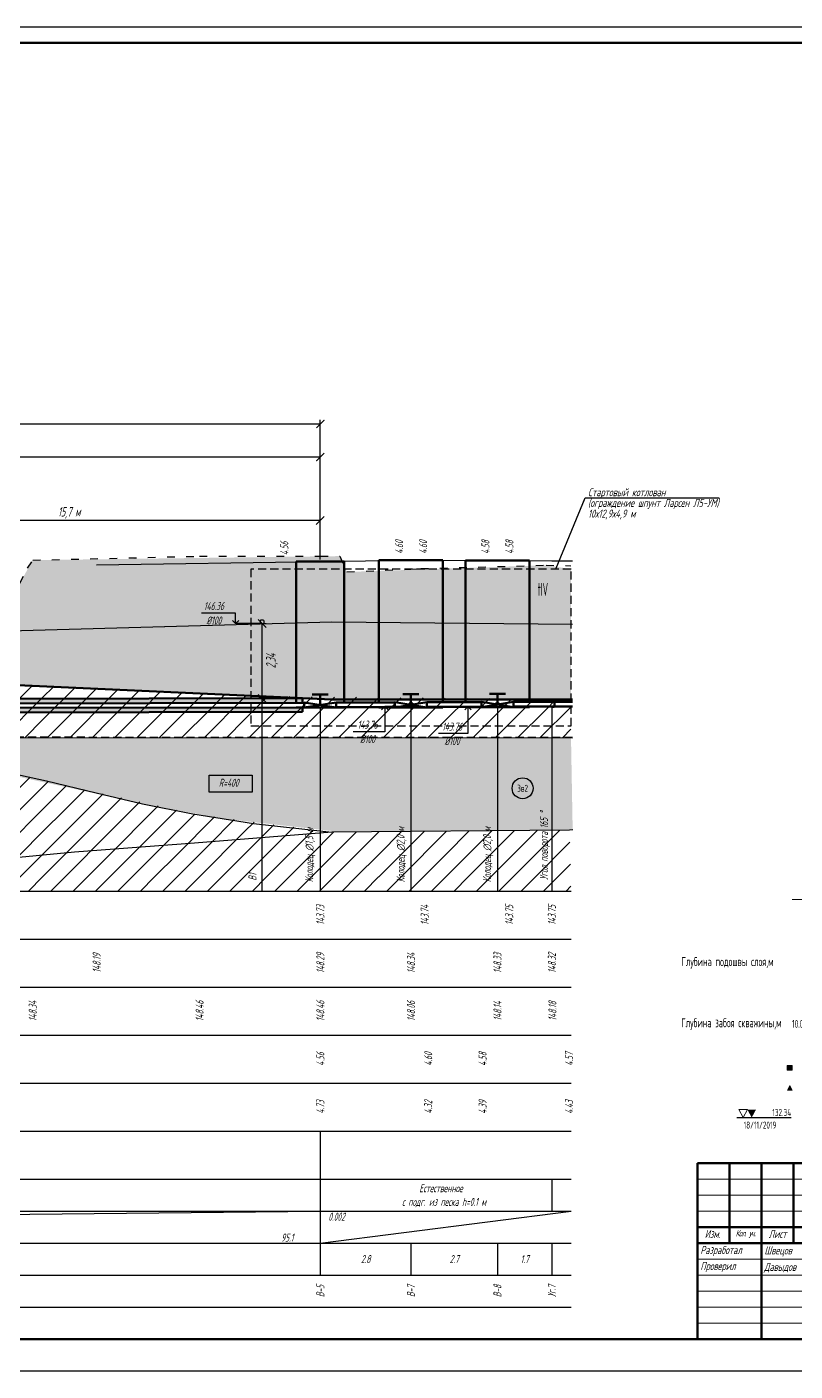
# Model space of a CAD drawing. Header units: metres. Extents: x -30 to 2050, y -904 to 400.
# Drawn here: x 1056.4 to 1296.5, y -467.1 to -47.1 of the extents above; entities that cross this region are included whole.
import ezdxf
from ezdxf import colors
from ezdxf.entities.mleader import LeaderData, LeaderLine
from ezdxf.enums import TextEntityAlignment as Align
from ezdxf.math import Vec2, Vec3

# ---------------------------------------------------------------- set-up
doc = ezdxf.new("R2010")
doc.units = ezdxf.units.M
doc.header["$LTSCALE"] = 0.2
doc.linetypes.add('ACAD_ISO03W100', pattern=[30, 12, -18])
doc.linetypes.add('штриховая', pattern=[19.05, 12.7, -6.35])
for name, color, linetype in [('Level 1', 7, 'Continuous'), ('МГТ_ИГ_Геология', 252, 'Continuous'), ('Примыкания', 7, 'Continuous'), ('Проектная земля', 7, 'Continuous'), ('Таблица', 7, 'Continuous'), ('Трубы', 7, 'Continuous'), ('Узлы', 7, 'Continuous'), ('Футляры', 7, 'Continuous'), ('Чёрная земля', 7, 'ACAD_ISO03W100')]:
    doc.layers.add(name, color=color, linetype=linetype)
doc.layers.add('МГТ_НВК_В1_выноски', color=7, linetype='Continuous', lineweight=30)
doc.styles.get("Standard").update_dxf_attribs({"font": 'SPDS.shx', "width": 0.7, "oblique": 15, "height": 3})
doc.styles.add('Стиль Simplex', font='simplex.shx')
doc.styles.add('ШТАМП_СПДС', font='spds.shx', dxfattribs={"width": 0.8, "oblique": 15, "height": 2.5})
doc.dimstyles.new('ISO-25', dxfattribs={"dimtxt": 2.5, "dimasz": 2.5, "dimexe": 1.25, "dimexo": 0.625, "dimtad": 1, "dimtxsty": 'Standard', "dimcen": 2.5, "dimadec": 0, "dimazin": 0, "dimtfac": 1, "dimtmove": 0, "dimatfit": 3, "dimfxl": 1, "dimarcsym": 0})

# ---------------------------------------------------------------- blocks, each defined once
blk = doc.blocks.new('_OBLIQUE')
at = {"color": 0, "linetype": 'ByBlock', "lineweight": -2}
blk.add_line((0.5, 0.5), (-0.5, -0.5), dxfattribs=at)
blk = doc.blocks.new('*D107')
at = {"layer": 'Defpoints', "color": 0, "transparency": 16777216}
for p in [(1129.89, -233.55), (1129.9, -233.55), (1129.89, -256.91)]:
    blk.add_point(p, dxfattribs=at)
at = {"layer": 'Примыкания', "color": 0, "lineweight": -2, "transparency": 16777216}
for p, q in [((1129.9, -256.91), (1129.9, -233.55)), ((1130.51, -233.55), (1131.15, -233.55)), ((1130.51, -256.91), (1131.15, -256.91))]:
    blk.add_line(p, q, dxfattribs=at)
at = {"layer": 'Примыкания', "color": 0, "lineweight": -2, "transparency": 16777216, "xscale": 2.5, "yscale": 2.5, "zscale": 2.5}
for p, rotation in [((1129.9, -233.55), 90), ((1129.9, -256.91), 270)]:
    blk.add_blockref('_OBLIQUE', p, dxfattribs=dict(at, rotation=rotation))
at = {"layer": 'Примыкания', "color": 0, "transparency": 16777216, "insert": (1133.02, -245.23), "char_height": 3, "width": 6.0625, "attachment_point": 5, "rotation": 90}
blk.add_mtext('2,34', dxfattribs=at)
blk = doc.blocks.new('_ArchTick')
at = {"color": 0, "linetype": 'ByBlock', "const_width": 0.15}
blk.add_lwpolyline([(-0.5, -0.5), (0.5, 0.5)], dxfattribs=at)
blk = doc.blocks.new('*D95')
at = {"layer": 'Defpoints', "color": 0, "transparency": 16777216}
for p in [(1148.12, -171.18), (1148.12, -214.18), (196.94, -218.92)]:
    blk.add_point(p, dxfattribs=at)
at = {"layer": 'Футляры', "color": 0, "lineweight": -2, "transparency": 16777216}
for p, q in [((196.94, -218.3), (196.94, -169.93)), ((196.94, -171.18), (1148.12, -171.18)), ((1148.12, -213.55), (1148.12, -169.93))]:
    blk.add_line(p, q, dxfattribs=at)
at = {"layer": 'Футляры', "color": 0, "lineweight": -2, "transparency": 16777216, "xscale": 2.5, "yscale": 2.5, "zscale": 2.5, "rotation": 180}
blk.add_blockref('_ArchTick', (196.94, -171.18), dxfattribs=at)
at = {"layer": 'Футляры', "color": 0, "lineweight": -2, "transparency": 16777216, "xscale": 2.5, "yscale": 2.5, "zscale": 2.5}
blk.add_blockref('_ArchTick', (1148.12, -171.18), dxfattribs=at)
at = {"layer": 'Футляры', "color": 0, "lineweight": 25, "transparency": 16777216, "insert": (595.93, -166.56), "char_height": 3, "attachment_point": 5}
blk.add_mtext('Методом ГШБ\\PL=94 м ', dxfattribs=at)
blk = doc.blocks.new('*D98')
at = {"layer": 'Defpoints', "color": 0, "transparency": 16777216}
for p in [(991.12, -201.36), (991.12, -212.03), (1148.12, -214.18)]:
    blk.add_point(p, dxfattribs=at)
at = {"layer": 'Примыкания', "color": 0, "lineweight": -2, "transparency": 16777216}
for p, q in [((991.12, -211.4), (991.12, -200.11)), ((1148.12, -201.36), (991.12, -201.36)), ((1148.12, -213.55), (1148.12, -200.11))]:
    blk.add_line(p, q, dxfattribs=at)
at = {"layer": 'Примыкания', "color": 0, "lineweight": -2, "transparency": 16777216, "xscale": 2.5, "yscale": 2.5, "zscale": 2.5, "rotation": 180}
blk.add_blockref('_OBLIQUE', (991.12, -201.36), dxfattribs=at)
at = {"layer": 'Примыкания', "color": 0, "lineweight": -2, "transparency": 16777216, "xscale": 2.5, "yscale": 2.5, "zscale": 2.5}
blk.add_blockref('_OBLIQUE', (1148.12, -201.36), dxfattribs=at)
at = {"layer": 'Примыкания', "color": 0, "transparency": 16777216, "insert": (1069.62, -198.95), "char_height": 3, "attachment_point": 5}
blk.add_mtext('15,7 м', dxfattribs=at)
blk = doc.blocks.new('круг3_-30_2')
at = {"true_color": 0xffffff}
blk.add_hatch(color=7, dxfattribs=at).paths.add_polyline_path([(-0.327, 0, 1), (0.327, 0, 1)])
at = {"color": 7, "lineweight": 25}
blk.add_circle((0, 0), 0.327, dxfattribs=at)
at = {"color": 7, "lineweight": 25, "style": 'Стиль Simplex', "width": 0.590909}
blk.add_text('3в2', height=0.22, dxfattribs=at).set_placement((0, 0), align=Align.MIDDLE_CENTER)
blk = doc.blocks.new('23434')
at = {"layer": 'МГТ_ИГ_Геология'}
blk.add_lwpolyline([(116.63, 442.59), (130.08, 442.59), (130.08, 437.29), (116.63, 437.29)], close=True, dxfattribs=at)
at = {"layer": 'МГТ_ИГ_Геология', "insert": (119.62, 441.49), "char_height": 2.5, "attachment_point": 1}
blk.add_mtext_dynamic_manual_height_columns('R=400', width=10.097, gutter_width=15, heights=[0], dxfattribs=at)
blk = doc.blocks.new('PR_KV')
at = {"layer": 'Level 1', "linetype": 'Continuous', "lineweight": 20}
blk.add_hatch(color=256, dxfattribs=at).paths.add_polyline_path([(-0.077, 0.075), (0.077, 0.075), (0.077, -0.075), (-0.077, -0.075)])
at = {"layer": 'Level 1', "color": 7, "linetype": 'Continuous', "lineweight": 20, "flags": 128}
blk.add_lwpolyline([(-0.077, 0.075), (0.077, 0.075), (0.077, -0.075), (-0.077, -0.075)], close=True, dxfattribs=at)
blk = doc.blocks.new('PR_TR')
at = {"layer": 'Level 1', "linetype": 'Continuous', "lineweight": 20}
blk.add_hatch(color=256, dxfattribs=at).paths.add_polyline_path([(0.072, -0.049), (-0.071, -0.049), (-0.001, 0.094)])
at = {"layer": 'Level 1', "color": 7, "linetype": 'Continuous', "lineweight": 20, "flags": 128}
blk.add_lwpolyline([(0.072, -0.049), (-0.071, -0.049), (-0.001, 0.094)], close=True, dxfattribs=at)
blk = doc.blocks.new('*D134')
at = {"layer": 'Defpoints', "color": 0, "transparency": 16777216}
for p in [(562.4, -181.53), (1148.12, -214.18), (562.4, -221.66)]:
    blk.add_point(p, dxfattribs=at)
at = {"layer": 'Футляры', "color": 0, "lineweight": -2, "transparency": 16777216}
for p, q in [((562.4, -221.04), (562.4, -180.28)), ((1148.12, -213.55), (1148.12, -180.28)), ((1148.12, -181.53), (562.4, -181.53))]:
    blk.add_line(p, q, dxfattribs=at)
at = {"layer": 'Футляры', "color": 0, "lineweight": -2, "transparency": 16777216, "xscale": 2.5, "yscale": 2.5, "zscale": 2.5, "rotation": 180}
blk.add_blockref('_ArchTick', (562.4, -181.53), dxfattribs=at)
at = {"layer": 'Футляры', "color": 0, "lineweight": -2, "transparency": 16777216, "xscale": 2.5, "yscale": 2.5, "zscale": 2.5}
blk.add_blockref('_ArchTick', (1148.12, -181.53), dxfattribs=at)
at = {"layer": 'Футляры', "color": 0, "lineweight": 25, "transparency": 16777216, "insert": (855.26, -179.12), "char_height": 3, "attachment_point": 5}
blk.add_mtext('58,8 м', dxfattribs=at)

msp = doc.modelspace()

# ---------------------------------------------------------------- hatches: boundary and pattern name
at = {"lineweight": 20}
h = msp.add_hatch(dxfattribs=at)
h.set_pattern_fill('AR-SAND', color=256, scale=0.03, style=0)
h.set_pattern_definition([(37.5, (-335.9593, 145.5445), (-0.0480009, 1.4682397), [0, -1.15824, 0, -1.2954, 0, -1.23825]), (7.5, (-335.9593, 145.5445), (1.3485698, 2.1504753), [0, -0.62484, 0, -1.04394, 0, -0.40005]), (327.5, (-336.8965, 145.5445), (2.3729771, 0.0043116), [0, -0.381, 0, -1.3716, 0, -1.7907]), (317.5, (-336.8965, 145.5445), (2.2906694, 0.668788), [0, -0.1905, 0, -0.89916, 0, -1.0287])])
h.paths.add_polyline_path([(1142.55373, -258.31908), (1142.48228, -256.89422), (203.51851, -258.77232), (203.58975, -260.19718)])
h.paths.add_polyline_path([(1142.54061, -261.15504), (1142.47404, -259.82517), (1139.72081, -259.73492), (203.45579, -261.60745), (203.52703, -263.03231)])
at = {"layer": 'МГТ_ИГ_Геология'}
h = msp.add_hatch(dxfattribs=at)
h.set_pattern_fill('GR24', color=251, scale=10, style=0, pattern_type=2)
h.set_pattern_definition([(225, (-1230.1972, -412.5592), (3e-16, -3), [2.1213, -2.1213407]), (315, (-1231.6972, -411.0592), (3, 0), [2.1213, -2.1213407]), (45, (-1233.1972, -412.5592), (0, 3), [2.1213, -2.1213407]), (135, (-1231.6972, -414.0592), (-3, 3e-16), [2.1213, -2.1213407])])
h.paths.add_polyline_path([(706.4486, -221.91451), (706.4486, -224.76736), (696.4486, -224.91451), (696.4486, -221.91451)], flags=16)
h.paths.add_polyline_path([(584.94375, -234.78551), (584.94375, -224.71408), (588.11605, -224.71978), (588.11605, -234.78551)], flags=16)
h.paths.add_polyline_path([(584.94375, -234.78551), (580.03961, -234.78551), (633.11661, -235.66988), (695.89562, -236.90365), (696.4486, -236.90365), (696.4486, -224.91451), (706.4486, -224.76736), (706.4486, -236.90365), (854.23801, -243.66283), (917.66323, -246.55893), (973.32773, -249.10067), (1013.9845, -250.95713), (1071.58044, -253.58705), (1118.15631, -255.71379), (1155.62256, -257.24526), (1226.45163, -257.24526), (1226.45163, -237.87847), (1226.45163, -216.52603), (1218.70995, -215.31427), (1156.41693, -217.42874), (1154.18924, -212.4663), (1058.25027, -213.73475), (1054.25289, -220.87698), (888.12731, -221.70189), (710.55142, -221.91451), (532.66217, -221.58195), (481.55319, -223.46726), (387.63265, -221.62498), (325.97483, -219.91886), (221.49045, -219.03785), (160.53736, -218.59062), (118.69829, -218.03034), (112.32572, -215.26064), (105.95315, -212.49093), (101.84398, -209.53848), (97.50919, -206.90005), (86.09428, -200.47309), (86.09428, -230.251), (138.82812, -230.24852), (181.06078, -230.6847), (230.96196, -231.20008), (292.01074, -231.8306), (361.86888, -232.5521), (451.92275, -233.48218), (509.54463, -234.0773), (578.11605, -234.76618), (578.11605, -224.7018), (584.94375, -224.71408)])
h = msp.add_hatch(dxfattribs=at)
h.set_pattern_fill('GR38', color=251, scale=10, style=0, pattern_type=2)
h.set_pattern_definition([(45, (431.337, -4.67), (0, 21), [9.8995, -19.799]), (45, (445.337, -18.67), (0, 21), [9.8995, -19.799]), (45, (431.337, -18.67), (0, 21), [14.142, -15.5565]), (45, (441.337, -8.67), (0, 21), [15.556, -14.1425]), (45, (438.337, -18.67), (0, 21), [19.799, -9.8995]), (45, (431.337, -11.67), (0, 21), [19.799, -9.8995])])
h.paths.add_polyline_path([(988.06618, -269.07646), (1148.12256, -269.12447), (1226.44705, -269.1617), (1226.45163, -257.24526), (1139.31238, -256.37581), (1129.89637, -256.24986), (1115.47914, -255.59154), (1042.38938, -252.25414), (706.4486, -251.91451), (706.4486, -317.11285), (1226.45163, -317.11285), (1226.03149, -298.05385), (1151.69578, -298.76075), (1109.8166, -293.27735), (1042.67738, -278.38031)])
h = msp.add_hatch(dxfattribs=at)
h.set_pattern_fill('GR28', color=251, scale=10, style=0, pattern_type=2)
h.set_pattern_definition([(90, (525.3176, -44.679), (-2.5, 2.5), [0.11, -4.89]), (45, (525.3176, -44.569), (-2.5, 2.5), [0.113137, -3.422397]), (0, (525.3976, -44.489), (2.5, 2.5), [0.11, -4.89]), (315, (525.5076, -44.489), (2.5, 2.5), [0.113137, -3.422397]), (90, (525.5876, -44.679), (-2.5, 2.5), [0.11, -4.89]), (45, (525.5076, -44.759), (-2.5, 2.5), [0.113137, -3.422397]), (0, (525.3976, -44.759), (2.5, 2.5), [0.11, -4.89]), (315, (525.3176, -44.679), (2.5, 2.5), [0.113137, -3.422397])])
h.paths.add_polyline_path([(1226.45163, -269.21354), (988.06618, -269.07646), (1022.12256, -274.52121), (1095.13249, -290.38447), (1117.76741, -294.51171), (1155.08982, -298.72847), (1226.97322, -298.03948)])
msp.add_hatch(color=5, dxfattribs=at).paths.add_polyline_path([(1281.56208, -385.39354), (1284.26208, -385.39354), (1282.91208, -387.89354)])

# ---------------------------------------------------------------- linework, layer by layer
at = {"color": 7, "linetype": 'Continuous', "lineweight": 50}
msp.add_lwpolyline([(1266, -402.11285), (1451, -402.11285), (1451, -457.11285), (1266, -457.11285)], close=True, dxfattribs=at)
for points in [[(1266, -402.11285), (1266, -457.11285)], [(1276, -402.11285), (1276, -427.11285)], [(1286, -402.11285), (1286, -457.11285)], [(1296, -402.11285), (1296, -427.11285)], [(1266, -422.11285), (1331, -422.11285)], [(1266, -427.11285), (1331, -427.11285)]]:
    msp.add_lwpolyline(points, dxfattribs=at)
at = {"color": 7, "linetype": 'Continuous', "lineweight": 20}
for points in [[(1266, -407.11285), (1331, -407.11285)], [(1266, -412.11285), (1331, -412.11285)], [(1266, -417.11285), (1331, -417.11285)], [(1266, -432.11285), (1331, -432.11285)], [(1266, -437.11285), (1331, -437.11285)], [(1266, -442.11285), (1331, -442.11285)], [(1266, -447.11285), (1331, -447.11285)], [(1266, -452.11285), (1331, -452.11285)]]:
    msp.add_lwpolyline(points, dxfattribs=at)
at = {"layer": 'МГТ_ИГ_Геология', "linetype": 'Continuous', "lineweight": 25}
for p, q in [((1151.69578, -233.15365), (822.76301, -242.22563)), ((1226.9264, -233.78577), (1151.69578, -233.15365)), ((706.4486, -268.91451), (1226.9264, -269.21381)), ((1226.03149, -298.05385), (1151.69578, -298.76075)), ((1226.97322, -298.03948), (1226.03149, -298.05385)), ((1108.76724, -302.15017), (1071.32577, -305.00752)), ((1151.69578, -298.76075), (1108.76724, -302.15017)), ((1071.32577, -305.00752), (1027.28543, -309.09796))]:
    msp.add_line(p, q, dxfattribs=at)
at = {"layer": 'МГТ_ИГ_Геология', "lineweight": 50}
for p, q in [((706.4486, -236.91451), (1151.69578, -257.24526)), ((1151.69578, -257.24526), (1226.9264, -257.24526))]:
    msp.add_line(p, q, dxfattribs=at)
at = {"layer": 'МГТ_ИГ_Геология', "color": 5, "linetype": 'штриховая', "lineweight": 30}
msp.add_line((1226.9264, -269.16193), (706.4486, -268.91451), dxfattribs=at)
at = {"layer": 'МГТ_ИГ_Геология', "linetype": 'Continuous', "lineweight": 0}
msp.add_line((1295.58359, -319.78975), (1308.58359, -319.78975), dxfattribs=at)
at = {"layer": 'МГТ_ИГ_Геология', "linetype": 'Continuous', "lineweight": 25, "flags": 128}
msp.add_lwpolyline([(988.06618, -269.07646), (1019.67088, -274.06092), (1043.76456, -278.58443), (1062.50974, -282.69547), (1078.06891, -286.44254), (1092.6046, -289.87411), (1108.2793, -293.03868), (1127.25552, -295.98473), (1151.69578, -298.76075)], dxfattribs=at)
at = {"layer": 'МГТ_ИГ_Геология', "color": 5, "linetype": 'Continuous', "lineweight": 0}
msp.add_lwpolyline([(1278.86208, -385.39354), (1281.56208, -385.39354), (1280.21208, -387.89354), (1278.86208, -385.39354), (1278.86208, -385.39354)], close=True, dxfattribs=at)
at = {"layer": 'МГТ_ИГ_Геология', "color": 5, "linetype": 'Continuous', "lineweight": 25, "flags": 128}
msp.add_lwpolyline([(1278.26208, -387.89354), (1295.26208, -387.89354)], dxfattribs=at)
at = {"layer": 'МГТ_НВК_В1_выноски', "color": 34, "linetype": 'штриховая'}
for p, q in [((1126.45163, -216.52603), (1126.45163, -265.52603)), ((1226.45163, -216.52603), (1126.45163, -216.52603)), ((1226.45163, -265.52603), (1226.45163, -216.52603)), ((1126.45163, -265.52603), (1226.45163, -265.52603))]:
    msp.add_line(p, q, dxfattribs=at)
at = {"layer": 'Примыкания', "color": 0}
for p, q in [((1121.63341, -230.32459), (1110.96392, -230.32459)), ((1121.63341, -233.54629), (1121.63341, -230.32459)), ((1129.88637, -233.54629), (1121.59112, -233.54629)), ((1176.45163, -259.50078), (1168.27858, -259.50078)), ((1168.27858, -259.50078), (1168.27858, -267.31963)), ((1203.46404, -259.50103), (1194.23197, -259.50103)), ((1194.23197, -259.50103), (1194.23197, -267.90917)), ((1168.27858, -267.31963), (1158.36526, -267.31963)), ((1194.23197, -267.90917), (1185.01623, -267.90917))]:
    msp.add_line(p, q, dxfattribs=at)
at = {"layer": 'Примыкания'}
for p, q in [((1129.34637, -232.57429), (1129.34637, -233.43829)), ((1129.88637, -233.54629), (1129.88637, -317.11285)), ((1130.42637, -232.57429), (1130.42637, -233.43829)), ((1175.86163, -258.43878), (1175.86163, -259.38278)), ((1177.04163, -258.43878), (1177.04163, -259.38278)), ((1202.87404, -258.43903), (1202.87404, -259.38303)), ((1204.05404, -258.43903), (1204.05404, -259.38303))]:
    msp.add_line(p, q, dxfattribs=at)
at = {"layer": 'Примыкания', "color": 0, "flags": 128}
for points in [[(1120.63341, -232.54629), (1121.63341, -233.54629), (1122.63341, -232.54629)], [(1169.27858, -260.50078), (1168.27858, -259.50078), (1167.27858, -260.50078)], [(1195.23197, -260.50103), (1194.23197, -259.50103), (1193.23197, -260.50103)]]:
    msp.add_lwpolyline(points, dxfattribs=at)
at = {"layer": 'Примыкания'}
for centre, major_axis, start_param, end_param in [((1129.88637, -232.57429), (-0.54, 0), 3.141592654, 6.283185307), ((1129.88637, -233.43829), (-0.54, 0), 0, 3.141592654), ((1176.45163, -258.43878), (0.59, 0), 0, 3.141592654), ((1176.45163, -259.38278), (-0.59, 0), 0, 3.141592654), ((1203.46404, -258.43903), (0.59, 0), 0, 3.141592654), ((1203.46404, -259.38303), (0.59, 0), 3.141592654, 6.283185307)]:
    msp.add_ellipse(centre, major_axis=major_axis, ratio=0.2, start_param=start_param, end_param=end_param, dxfattribs=at)
at = {"layer": 'Проектная земля'}
for p, q in [((1078.22857, -215.23779), (1148.12256, -214.17646)), ((1148.12256, -214.17646), (1176.45163, -213.74624)), ((1176.45163, -213.74624), (1203.46404, -213.8331)), ((1203.46404, -213.8331), (1220.46404, -213.90723)), ((1220.46404, -213.90723), (1226.9264, -213.94443))]:
    msp.add_line(p, q, dxfattribs=at)
at = {"layer": 'Таблица'}
for p, q in [((1220.46404, -259.56816), (1220.46404, -317.11285)), ((86.09428, -317.11285), (1226.45163, -317.11285)), ((86.09428, -332.11285), (1226.45163, -332.11285)), ((86.09428, -347.11285), (1226.45163, -347.11285)), ((86.09428, -362.11285), (1226.45163, -362.11285)), ((86.09428, -377.11285), (1226.45163, -377.11285)), ((86.09428, -392.11285), (1226.45163, -392.11285)), ((1148.12256, -392.11285), (1148.12256, -417.11285)), ((86.09428, -407.11285), (1226.45163, -407.11285)), ((1220.46404, -407.11285), (1220.46404, -417.11285)), ((86.09428, -417.11285), (1226.45163, -417.11285)), ((196.94375, -427.11285), (1148.12256, -417.11285)), ((1148.12256, -417.11285), (1148.12256, -427.11285)), ((1148.12256, -427.11285), (1226.45163, -417.11285)), ((86.09428, -427.11285), (1226.45163, -427.11285)), ((1148.12256, -427.11285), (1148.12256, -437.11285)), ((1176.45163, -427.11285), (1176.45163, -437.11285)), ((1203.46404, -427.11285), (1203.46404, -437.11285)), ((1220.46404, -427.11285), (1220.46404, -437.11285)), ((86.09428, -437.11285), (1226.45163, -437.11285)), ((86.09428, -447.11285), (1226.45163, -447.11285))]:
    msp.add_line(p, q, dxfattribs=at)
at = {"layer": 'Трубы', "lineweight": 50}
for p, q in [((201.94375, -260.1952), (1143.12256, -258.31284)), ((201.94375, -261.6052), (1143.12256, -259.72285)), ((1153.12256, -258.20283), (1171.45163, -258.16618)), ((1153.12256, -259.70284), (1171.45163, -259.66618)), ((1181.45163, -258.10284), (1198.46404, -258.06881)), ((1181.45163, -259.60284), (1198.46404, -259.56882)), ((1208.46404, -257.99216), (1220.46404, -257.96816)), ((1208.46404, -259.49216), (1220.46404, -259.46816)), ((1220.46404, -257.96816), (1226.9264, -257.95524)), ((1220.46404, -259.46816), (1226.9264, -259.45524))]:
    msp.add_line(p, q, dxfattribs=at)
at = {"layer": 'Узлы', "lineweight": 50}
for p, q in [((1140.62256, -214.17646), (1155.62256, -214.17646)), ((1140.62256, -214.17646), (1140.62256, -258.31784)), ((1155.62256, -214.17646), (1155.62256, -258.19783)), ((1166.45163, -213.74624), (1186.45163, -213.74624)), ((1166.45163, -213.74624), (1166.45163, -258.17618)), ((1186.45163, -213.74624), (1186.45163, -258.09284)), ((1193.46404, -213.8331), (1213.46404, -213.8331)), ((1193.46404, -213.8331), (1193.46404, -258.07881)), ((1213.46404, -213.8331), (1213.46404, -257.98216)), ((1148.12256, -255.70785), (1145.62256, -255.70785)), ((1145.62256, -255.70785), (1150.62256, -255.70785)), ((1148.12256, -259.00785), (1148.12256, -255.70785)), ((1176.45163, -255.55618), (1173.95163, -255.55618)), ((1173.95163, -255.55618), (1178.95163, -255.55618)), ((1176.45163, -258.90618), (1176.45163, -255.55618)), ((1203.46404, -255.45882), (1200.96404, -255.45882)), ((1200.96404, -255.45882), (1205.96404, -255.45882)), ((1203.46404, -258.80882), (1203.46404, -255.45882)), ((1140.62256, -259.72785), (1140.62256, -259.81284)), ((1140.62256, -259.81284), (1155.62256, -259.81284)), ((1143.12256, -259.80785), (1153.12256, -258.20785)), ((1153.12256, -259.80785), (1143.12256, -258.20785)), ((1143.12256, -258.20785), (1143.12256, -259.80785)), ((1153.12256, -258.20785), (1153.12256, -259.80785)), ((1155.62256, -259.69784), (1155.62256, -259.81284)), ((1166.45163, -259.67618), (1166.45163, -259.75618)), ((1166.45163, -259.75618), (1186.45163, -259.75618)), ((1171.45163, -259.75618), (1181.45163, -258.05618)), ((1181.45163, -259.75618), (1171.45163, -258.05618)), ((1171.45163, -258.05618), (1171.45163, -259.75618)), ((1181.45163, -258.05618), (1181.45163, -259.75618)), ((1186.45163, -259.59284), (1186.45163, -259.75618)), ((1193.46404, -259.57882), (1193.46404, -259.65882)), ((1193.46404, -259.65882), (1213.46404, -259.65882)), ((1198.46404, -259.65882), (1208.46404, -257.95882)), ((1208.46404, -259.65882), (1198.46404, -257.95882)), ((1198.46404, -257.95882), (1198.46404, -259.65882)), ((1208.46404, -257.95882), (1208.46404, -259.65882)), ((1213.46404, -259.48216), (1213.46404, -259.65882)), ((1221.31404, -258.03816), (1221.31404, -259.39816))]:
    msp.add_line(p, q, dxfattribs=at)
at = {"layer": 'Узлы'}
for p, q in [((1148.12256, -259.81284), (1148.12256, -317.11285)), ((1176.45163, -259.75618), (1176.45163, -317.11285)), ((1203.46404, -259.65882), (1203.46404, -317.11285))]:
    msp.add_line(p, q, dxfattribs=at)
at = {"layer": 'Узлы', "lineweight": 50}
for centre, start_param, end_param in [((1220.46404, -258.03816), 0, 1.570796387), ((1220.46404, -259.39816), 4.71238892, 6.283185368)]:
    msp.add_ellipse(centre, major_axis=(0.85, 0), ratio=0.2, start_param=start_param, end_param=end_param, dxfattribs=at)
at = {"layer": 'Футляры', "lineweight": 50}
for p, q in [((203.14053, -258.76781), (1142.51659, -256.89595)), ((1142.50865, -261.1551), (1142.50599, -259.8251)), ((1142.51659, -256.89595), (1142.51925, -258.22595)), ((203.14905, -263.0278), (1142.50865, -261.1551))]:
    msp.add_line(p, q, dxfattribs=at)
at = {"layer": 'Футляры', "color": 34}
msp.add_solid([(1221.7104, -216.35472), (1221.39607, -216.52603), (1221.41561, -216.34359)], dxfattribs=at)
at = {"layer": 'Чёрная земля'}
for p, q in [((1056.66214, -216.23836), (1058.25027, -213.73475)), ((1058.25027, -213.73475), (1110.38838, -212.50546)), ((1110.38838, -212.50546), (1148.12256, -212.47174)), ((1148.12256, -212.47174), (1154.18924, -212.4663)), ((1154.18924, -212.4663), (1156.41693, -217.42874)), ((1054.25289, -220.87698), (1056.66214, -216.23836)), ((1156.41693, -217.42874), (1176.45163, -216.52603)), ((1176.45163, -216.52603), (1179.49398, -216.38895)), ((1179.49398, -216.38895), (1203.46404, -215.73207)), ((1203.46404, -215.73207), (1218.70995, -215.31427)), ((1218.70995, -215.31427), (1226.36942, -215.48265))]:
    msp.add_line(p, q, dxfattribs=at)

# ---------------------------------------------------------------- block references
at = {"layer": 'МГТ_ИГ_Геология', "color": 2}
msp.add_blockref('23434', (996.78471, -723.52385), dxfattribs=at)
at = {"layer": 'МГТ_ИГ_Геология', "xscale": 10, "yscale": 10, "zscale": 10}
for name, p in [('круг3_-30_2', (1211.32699, -285.0126)), ('PR_KV', (1294.81042, -372.34187)), ('PR_TR', (1294.81042, -378.84187))]:
    msp.add_blockref(name, p, dxfattribs=at)

# ---------------------------------------------------------------- texts
at = {"color": 7, "linetype": 'Continuous', "lineweight": 20, "style": 'ШТАМП_СПДС'}
for s, insert, char_height, width, attachment_point in [('Изм.', (1270.68883, -423.01151), 2.5, 10, 2), ('{\\T0.85;Кол. уч.}', (1281, -423.01151), 2, 10, 2), ('Лист', (1291, -423.01151), 2.5, 10, 2), ('Разработал', (1266.87704, -429.61285), 2.5, 20, 4), ('Швецов', (1286.88237, -429.75035), 2.5, 20, 4), ('Проверил', (1266.87704, -434.61285), 2.5, 20, 4), ('Давыдов', (1286.79638, -434.81963), 2.5, 20, 4)]:
    msp.add_mtext(s, dxfattribs=dict(at, insert=insert, char_height=char_height, width=width, attachment_point=attachment_point))
at = {"layer": 'МГТ_ИГ_Геология', "lineweight": 30, "style": 'Стиль Simplex', "width": 0.4}
msp.add_text('tIV', height=4, dxfattribs=at).set_placement((1216.06197, -222.85558), align=Align.MIDDLE_LEFT)
at = {"layer": 'МГТ_ИГ_Геология', "color": 7, "lineweight": 25, "style": 'Стиль Simplex', "width": 0.571429}
for s, p in [('Глубина подошвы слоя,м', (1260.95649, -337.76622)), ('Глубина забоя скважины,м', (1260.88541, -356.88616))]:
    msp.add_text(s, height=2.8, dxfattribs=at).set_placement(p, align=Align.TOP_LEFT)
at = {"layer": 'МГТ_ИГ_Геология', "lineweight": 25, "style": 'Стиль Simplex', "width": 0.52}
msp.add_text('10.00', height=2.5, dxfattribs=at).set_placement((1295.52792, -359.85627))
at = {"layer": 'МГТ_ИГ_Геология', "color": 5, "lineweight": 25, "true_color": 0x0000ff, "style": 'Стиль Simplex', "width": 0.590909}
msp.add_text('132.34', height=2.2, dxfattribs=at).set_placement((1295.26208, -387.39354), align=Align.RIGHT)
msp.add_text('18/11/2019', height=2.2, dxfattribs=at).set_placement((1290.63237, -389.14014), align=Align.TOP_RIGHT)
at = {"layer": 'Таблица', "oblique": 15.0000004, "width": 0.7}
msp.add_text('4.56', height=2.5, rotation=90.0000025, dxfattribs=at).set_placement((1136.85071, -212.17646), align=Align.MIDDLE_LEFT)
for s, p in [('4.60', (1173.95163, -211.74624)), ('4.58', (1200.96404, -211.8331)), ('Угол поворота 165 %%D', (1219.22849, -313.61285)), ('Колодец ∅1,5 м', (1145.90017, -314.37288)), ('Колодец ∅2,0 м', (1174.45449, -314.37288)), ('Колодец ∅2,0 м', (1201.4669, -314.37288)), ('В1', (1128.17577, -313.87535))]:
    msp.add_text(s, height=2.5, rotation=90.0000025, dxfattribs=at).set_placement(p)
for s, p in [('4.60', (1178.95163, -211.74624)), ('4.58', (1205.96404, -211.8331))]:
    msp.add_text(s, height=2.5, rotation=90.0000025, dxfattribs=at).set_placement(p, align=Align.TOP_LEFT)
for s, p in [('146.36', (1114.84521, -228.07459)), ('%%C100', (1114.84521, -232.57459)), ('143.76', (1162.86829, -265.14983)), ('143.76', (1189.27352, -265.75879)), ('%%C100', (1162.86829, -269.64983)), ('%%C100', (1189.27352, -270.25879)), ('2.8', (1162.2871, -432.11285)), ('2.7', (1189.95784, -432.11285)), ('1.7', (1211.96404, -432.11285))]:
    msp.add_text(s, height=2.5, dxfattribs=at).set_placement(p, align=Align.MIDDLE_CENTER)
for s, p in [('143.73', (1148.12256, -324.61285)), ('143.75', (1220.46404, -324.61285)), ('148.19', (1078.22857, -339.61285)), ('148.29', (1148.12256, -339.61285)), ('148.29', (1148.12256, -339.61285)), ('148.34', (1176.45163, -339.61285)), ('148.34', (1176.45163, -339.61285)), ('148.33', (1203.46404, -339.61285)), ('148.33', (1203.46404, -339.61285)), ('148.32', (1220.46404, -339.61285)), ('148.32', (1220.46404, -339.61285)), ('148.34', (1058.25027, -354.61285)), ('148.46', (1110.38838, -354.61285)), ('148.46', (1148.12256, -354.61285)), ('148.46', (1148.12256, -354.61285)), ('148.06', (1176.45163, -354.61285)), ('148.06', (1176.45163, -354.61285)), ('148.14', (1203.46404, -354.61285)), ('148.14', (1203.46404, -354.61285)), ('148.18', (1220.63757, -354.61285)), ('4.56', (1148.12256, -369.61285)), ('4.57', (1225.83013, -369.61285)), ('4.73', (1148.12256, -384.61285)), ('4.43', (1225.83013, -384.61285)), ('В-5', (1148.12256, -442.11285)), ('В-7', (1176.45163, -442.11285)), ('В-8', (1203.46404, -442.11285)), ('Уг.7', (1220.46404, -442.11285))]:
    msp.add_text(s, height=2.5, rotation=90.0000025, dxfattribs=at).set_placement(p, align=Align.MIDDLE_CENTER)
for s, p in [('143.74', (1181.98105, -324.61285)), ('143.75', (1208.39599, -324.61285)), ('4.60', (1183.07615, -369.61285)), ('4.32', (1183.07615, -384.61285))]:
    msp.add_text(s, height=2.5, rotation=90.0000025, dxfattribs=at).set_placement(p, align=Align.CENTER)
for s, p in [('4.58', (1197.56464, -369.61285)), ('4.39', (1197.56464, -384.61285))]:
    msp.add_text(s, height=2.5, rotation=90.0000025, dxfattribs=at).set_placement(p, align=Align.TOP_CENTER)
for s, p in [('Естественное', (1179.01692, -411.22418)), ('с подг. из песка h=0.1 м', (1173.6482, -415.4944))]:
    msp.add_text(s, height=2.5, dxfattribs=at).set_placement(p)
msp.add_text('0.002', height=2.5, dxfattribs=at).set_placement((1150.62256, -417.61285), align=Align.TOP_LEFT)
msp.add_text('95.1', height=2.5, dxfattribs=at).set_placement((1139.72038, -426.64414), align=Align.RIGHT)

# ---------------------------------------------------------------- dimensions: what is measured, and where the dimension line sits
at = {"layer": 'Примыкания'}
dim = msp.add_linear_dim(base=(991.12188, -201.36036), p1=(1148.12188, -214.17646), p2=(991.12188, -212.02986), text='15,7 м', dimstyle='ISO-25', override={"dimlfac": 0.1, "dimblk": 'OBLIQUE', "dimtmove": 2}, dxfattribs=at)
dim.commit()
dim.dimension.update_dxf_attribs({"geometry": '*D98', "text_midpoint": (1069.62188, -198.94965)})
dim = msp.add_linear_dim(base=(1129.89637, -233.54629), p1=(1129.88637, -256.91432), p2=(1129.88637, -233.54629), angle=90, dimstyle='ISO-25', override={"dimlfac": 0.1, "dimblk": 'OBLIQUE', "dimtmove": 2}, dxfattribs=at)
dim.commit()
dim.dimension.update_dxf_attribs({"geometry": '*D107', "text_midpoint": (1133.02127, -245.23031), "dimtype": 161})
at = {"layer": 'Футляры', "lineweight": 25}
dim = msp.add_linear_dim(base=(1148.12188, -171.18165), p1=(196.94375, -218.92459), p2=(1148.12188, -214.17646), text='Методом ГШБ\\PL=94 м ', dimstyle='ISO-25', override={"dimblk1": 'ArchTick', "dimblk2": 'ArchTick', "dimsah": 1}, dxfattribs=at)
dim.commit()
dim.dimension.update_dxf_attribs({"geometry": '*D95', "text_midpoint": (595.92546, -171.18165), "dimtype": 160})
dim = msp.add_linear_dim(base=(562.39974, -181.52853), p1=(1148.12188, -214.17647), p2=(562.39974, -221.66395), text='58,8 м', dimstyle='ISO-25', override={"dimblk1": 'ArchTick', "dimblk2": 'ArchTick', "dimsah": 1}, dxfattribs=at)
dim.commit()
dim.dimension.update_dxf_attribs({"geometry": '*D134', "text_midpoint": (855.26081, -179.11781)})

# ---------------------------------------------------------------- next in the draw order: leaders
at = {"layer": 'Футляры', "color": 34}
ml = msp.add_multileader_mtext('Standard', dxfattribs=at)
ml.set_content('\\A1;{\\Q15;\\W0.9;Стартовый котлован \\P(ограждение шпунт Ларсен Л5-УМ)\\P10х12,9х4,9 м}', color=34)
ml.set_leader_properties(lineweight=-1)
ml.build(insert=Vec2(0, 0))
ml.multileader.update_dxf_attribs({"text_left_attachment_type": 6, "text_right_attachment_type": 6, "dogleg_length": 0.36, "arrow_head_size": 0.18})
ctx = ml.context
ctx.base_point, ctx.char_height, ctx.arrow_head_size, ctx.landing_gap_size, ctx.plane_origin = Vec3(1231.26344, -194.26824), 2.5, 0.18, 0.5, Vec3(1270.94559, -105.53159)
ctx.left_attachment, ctx.right_attachment = 6, 6
notes = []
notes.append((ctx, [(0, (1, 1, 0), (1230.90344, -194.26824), (1, 0), 0.36, [(0, [(1221.7104, -216.35472)], 0, [])])]))
ctx.mtext.insert, ctx.mtext.width, ctx.mtext.defined_height, ctx.mtext.line_spacing_factor, ctx.mtext.flow_direction = Vec3(1231.76344, -191.26824), 54.5571327, 6.5773, 0.8, 5
ctx.mtext.has_bg_fill, ctx.mtext.bg_color, ctx.mtext.bg_scale_factor, ctx.mtext.bg_transparency, ctx.mtext.use_window_bg_color = 1, -1027028792, 1.5, 0, 1
for ctx, leaders in notes:
    for number, flags, end, landing, length, lines in leaders:
        leader = LeaderData()
        leader.index, (leader.has_last_leader_line, leader.has_dogleg_vector, leader.attachment_direction) = number, flags
        leader.last_leader_point, leader.dogleg_vector, leader.dogleg_length = Vec3(end), Vec3(landing), length
        for number, points, colour, breaks in lines:
            line = LeaderLine()
            line.index, line.vertices, line.color, line.breaks = number, Vec3.list(points), colors.encode_raw_color(colour), breaks
            leader.lines.append(line)
        ctx.leaders.append(leader)

# ---------------------------------------------------------------- next in the draw order: linework, layer by layer
msp.add_lwpolyline([(1456, -467.11285), (-30, -467.11285), (-30, -47.11285), (1456, -47.11285)], close=True)
at = {"color": 7, "linetype": 'Continuous', "lineweight": 50}
msp.add_lwpolyline([(-10, -52.11285), (1451, -52.11285), (1451, -457.11285), (-10, -457.11285)], close=True, dxfattribs=at)

doc.saveas('drawing.dxf')
